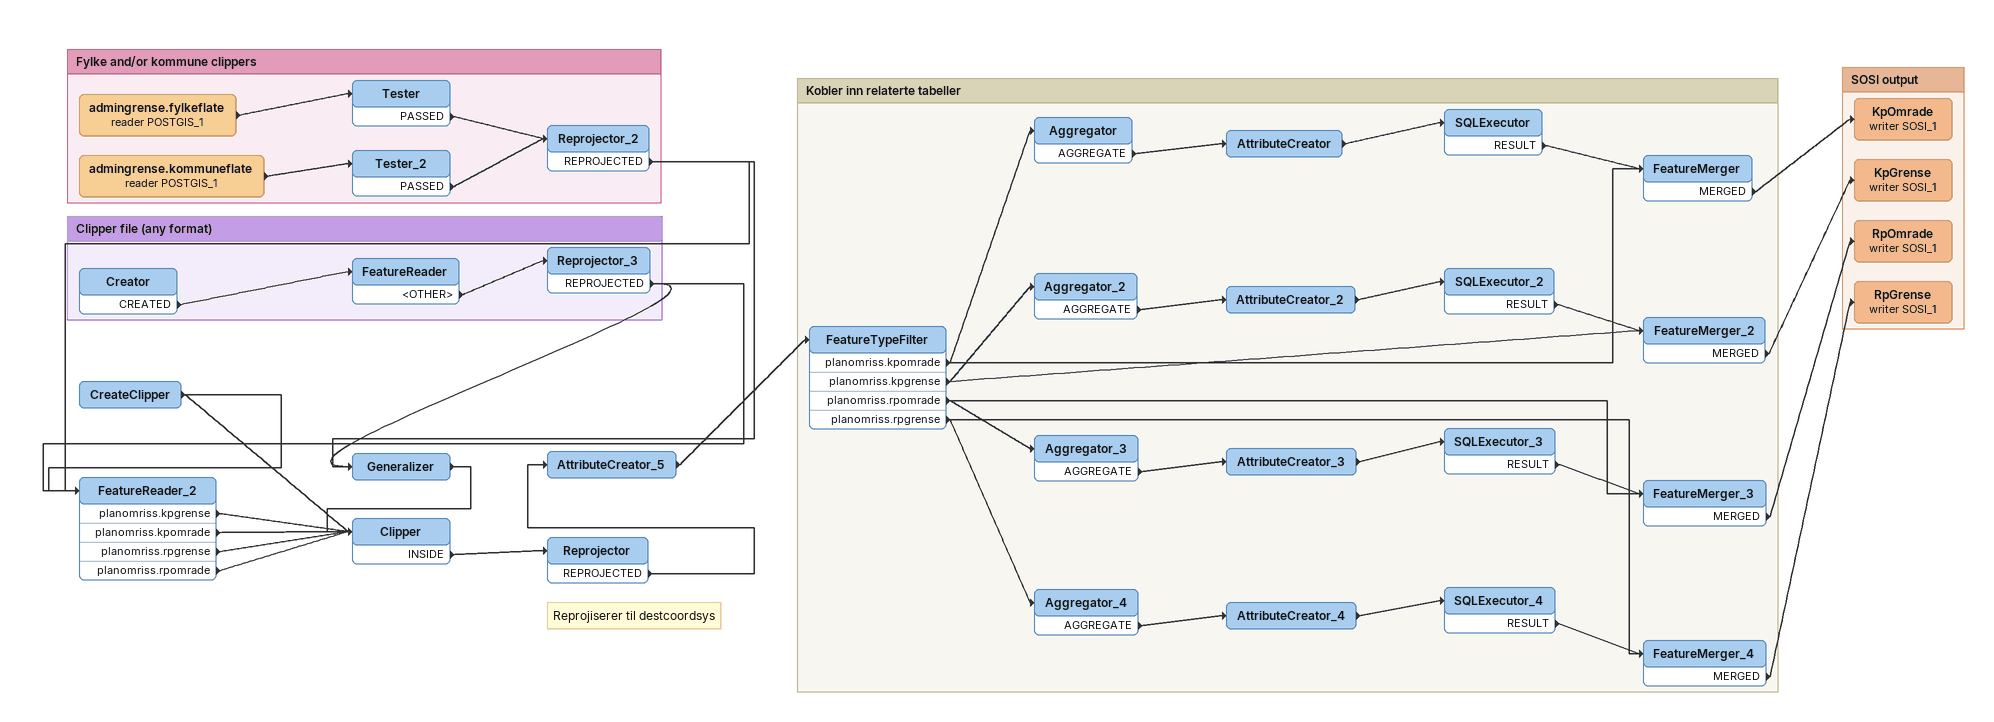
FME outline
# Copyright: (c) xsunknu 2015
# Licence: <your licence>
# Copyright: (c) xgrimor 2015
Generalizer
    -> Clipper
CreateClipper
    -> Clipper
    -> FeatureReader_2
FeatureReader_2
    planomriss.kpgrense -> Clipper
    planomriss.kpomrade -> Clipper
    planomriss.rpgrense -> Clipper
    planomriss.rpomrade -> Clipper
Clipper
    INSIDE -> Reprojector
Note: Reprojiserer til destcoordsys
Reprojector
    REPROJECTED -> AttributeCreator_5
AttributeCreator_5
    -> FeatureTypeFilter

Bookmark: Fylke and/or kommune clippers
admingrense.fylkeflate (reader POSTGIS_1)
    -> Tester
Tester
    PASSED -> Reprojector_2
admingrense.kommuneflate (reader POSTGIS_1)
    -> Tester_2
Tester_2
    PASSED -> Reprojector_2
Reprojector_2
    REPROJECTED -> FeatureReader_2
    REPROJECTED -> Generalizer

Bookmark: Clipper file (any format)
Creator
    CREATED -> FeatureReader
FeatureReader
    <OTHER> -> Reprojector_3
Reprojector_3
    REPROJECTED -> FeatureReader_2
    REPROJECTED -> Generalizer

Bookmark: Kobler inn relaterte tabeller
FeatureTypeFilter
    planomriss.kpomrade -> FeatureMerger
    planomriss.kpgrense -> FeatureMerger_2
    planomriss.rpomrade -> FeatureMerger_3
    planomriss.rpgrense -> FeatureMerger_4
    planomriss.kpomrade -> Aggregator
    planomriss.kpgrense -> Aggregator_2
    planomriss.rpomrade -> Aggregator_3
    planomriss.rpgrense -> Aggregator_4
Aggregator
    AGGREGATE -> AttributeCreator
AttributeCreator
    -> SQLExecutor
SQLExecutor
    RESULT -> FeatureMerger
FeatureMerger
    MERGED -> KpOmrade (writer SOSI_1)
Aggregator_2
    AGGREGATE -> AttributeCreator_2
AttributeCreator_2
    -> SQLExecutor_2
SQLExecutor_2
    RESULT -> FeatureMerger_2
FeatureMerger_2
    MERGED -> KpGrense (writer SOSI_1)
Aggregator_3
    AGGREGATE -> AttributeCreator_3
AttributeCreator_3
    -> SQLExecutor_3
SQLExecutor_3
    RESULT -> FeatureMerger_3
FeatureMerger_3
    MERGED -> RpOmrade (writer SOSI_1)
Aggregator_4
    AGGREGATE -> AttributeCreator_4
AttributeCreator_4
    -> SQLExecutor_4
SQLExecutor_4
    RESULT -> FeatureMerger_4
FeatureMerger_4
    MERGED -> RpGrense (writer SOSI_1)

Bookmark: SOSI output
KpOmrade (writer SOSI_1)
KpGrense (writer SOSI_1)
RpOmrade (writer SOSI_1)
RpGrense (writer SOSI_1)
